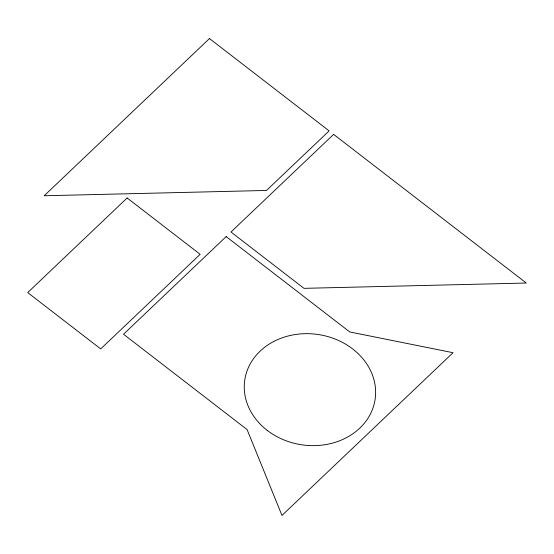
<?xml version="1.0" encoding="UTF-8"?>
<svg xmlns="http://www.w3.org/2000/svg" width="554" height="554" viewBox="0 0 554 554"><rect width="100%" height="100%" fill="white"/><g stroke="black" fill="none" stroke-linecap="round" stroke-linejoin="round"><path stroke-width="0.83" d="M209.46 38.558L44.188 195.763L266.509 190.451L329.131 130.889L209.46 38.558M127.143 197.986L27.7 292.581L100.703 348.909L200.146 254.314L127.143 197.986M226.164 236.593L123.514 334.235L247.098 429.585L281.972 515.442L453.054 352.704L349.747 331.943L226.164 236.593M333.626 134.373L230.976 232.015L303.98 288.343L526.3 283.032L333.626 134.373M267.166 430.333A65.891 55.76 8.4 0 0 374.504 402.626A65.891 55.76 8.4 0 0 288.142 335.994A65.891 55.76 8.4 0 0 267.166 430.333"/></g></svg>
